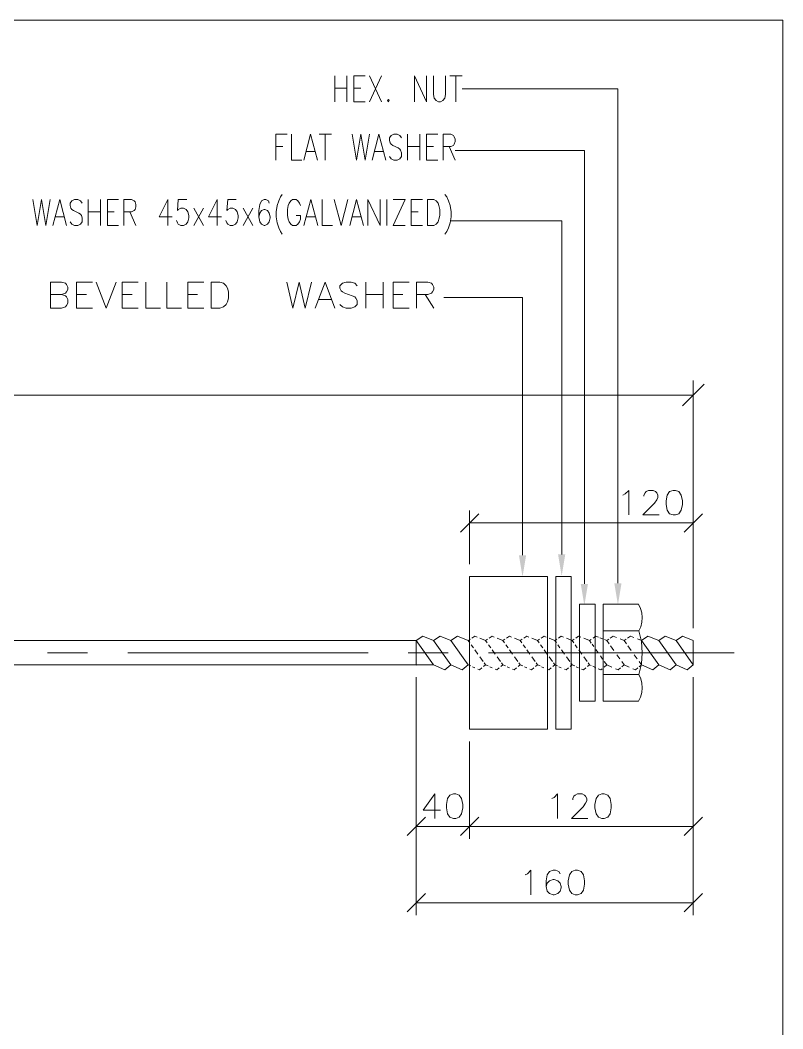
# Model space of a CAD drawing. Header units: millimetres. Extents: x 2 to 579, y 1 to 405.
# Drawn here: x 230.9 to 278.5, y 152.6 to 215.6 of the extents above; entities that cross this region are included whole.
import ezdxf

# ---------------------------------------------------------------- set-up
doc = ezdxf.new("R2010")
doc.units = ezdxf.units.MM
doc.linetypes.add('XKITLINE00', pattern=[0])
doc.layers.add('GraphicObject', color=6, linetype='Continuous', lineweight=0)
doc.layers.add('LinkedObject', color=7, linetype='Continuous', lineweight=0)

# ---------------------------------------------------------------- blocks, each defined once
blk = doc.blocks.new('*A3')
at = {"layer": 'GraphicObject', "color": 3, "linetype": 'XKITLINE00', "lineweight": 0}
for p, q in [((278.51, 215.557), (143.95, 215.557)), ((278.51, 76.605), (278.51, 215.557))]:
    blk.add_line(p, q, dxfattribs=at)
blk = doc.blocks.new('*A4')
at = {"layer": 'LinkedObject'}
for points in [[(262.497, 182.17), (262.272, 180.82), (262.047, 182.17)], [(264.939, 182.231), (264.714, 180.881), (264.489, 182.231)], [(266.354, 180.391), (266.129, 179.041), (265.904, 180.391)], [(268.447, 180.431), (268.222, 179.081), (267.997, 180.431)]]:
    blk.add_hatch(color=1, dxfattribs=at).paths.add_polyline_path(points, flags=17)
at = {"layer": 'LinkedObject', "color": 2, "linetype": 'XKITLINE00', "lineweight": 0}
for p, q in [((250.559, 212.083), (250.559, 210.463)), ((251.315, 212.083), (251.315, 210.463)), ((251.747, 210.463), (251.747, 212.083)), ((251.747, 212.083), (252.449, 212.083)), ((253.475, 212.083), (252.719, 210.463)), ((252.719, 212.083), (253.475, 210.463)), ((255.527, 210.463), (255.527, 212.083)), ((255.527, 212.083), (256.283, 210.463)), ((256.283, 210.463), (256.283, 212.083)), ((256.715, 212.083), (256.715, 210.926)), ((257.471, 210.926), (257.471, 212.083)), ((257.741, 212.083), (258.497, 212.083)), ((258.119, 212.083), (258.119, 210.463)), ((250.559, 211.312), (251.315, 211.312)), ((251.747, 211.312), (252.179, 211.312)), ((256.715, 210.926), (256.769, 210.695)), ((257.417, 210.695), (257.471, 210.926)), ((252.449, 210.463), (251.747, 210.463)), ((253.907, 210.617), (253.853, 210.54)), ((253.853, 210.54), (253.907, 210.463)), ((253.961, 210.54), (253.907, 210.617)), ((253.907, 210.463), (253.961, 210.54)), ((256.769, 210.695), (256.877, 210.54)), ((256.877, 210.54), (257.039, 210.463)), ((257.039, 210.463), (257.147, 210.463)), ((257.147, 210.463), (257.309, 210.54)), ((257.309, 210.54), (257.417, 210.695)), ((246.892, 206.822), (246.892, 208.442)), ((246.892, 208.442), (247.594, 208.442)), ((247.864, 208.442), (247.864, 206.822)), ((248.62, 206.822), (249.052, 208.442)), ((249.052, 208.442), (249.484, 206.822)), ((249.592, 208.442), (250.348, 208.442)), ((249.97, 208.442), (249.97, 206.822)), ((251.644, 208.442), (251.914, 206.822)), ((251.914, 206.822), (252.184, 208.442)), ((252.184, 208.442), (252.454, 206.822)), ((252.454, 206.822), (252.724, 208.442)), ((252.886, 206.822), (253.318, 208.442)), ((253.318, 208.442), (253.75, 206.822)), ((253.966, 208.21), (254.074, 208.365)), ((254.074, 208.365), (254.236, 208.442)), ((254.236, 208.442), (254.452, 208.442)), ((254.452, 208.442), (254.614, 208.365)), ((254.614, 208.365), (254.722, 208.21)), ((255.1, 208.442), (255.1, 206.822)), ((255.856, 208.442), (255.856, 206.822)), ((256.288, 206.822), (256.288, 208.442)), ((256.288, 208.442), (256.99, 208.442)), ((257.314, 206.822), (257.314, 208.442)), ((257.314, 208.442), (257.8, 208.442)), ((257.8, 208.442), (257.962, 208.365)), ((257.962, 208.365), (258.016, 208.287)), ((246.892, 207.67), (247.324, 207.67)), ((253.966, 208.056), (253.966, 208.21)), ((254.02, 207.902), (253.966, 208.056)), ((254.074, 207.825), (254.02, 207.902)), ((254.182, 207.747), (254.074, 207.825)), ((254.506, 207.593), (254.182, 207.747)), ((255.1, 207.67), (255.856, 207.67)), ((256.288, 207.67), (256.72, 207.67)), ((257.8, 207.67), (257.314, 207.67)), ((257.692, 207.67), (258.07, 206.822)), ((257.962, 207.747), (257.8, 207.67)), ((258.016, 207.825), (257.962, 207.747)), ((258.016, 208.287), (258.07, 208.133)), ((258.07, 207.979), (258.016, 207.825)), ((258.07, 208.133), (258.07, 207.979)), ((248.782, 207.362), (249.322, 207.362)), ((253.048, 207.362), (253.588, 207.362)), ((253.966, 207.053), (254.074, 206.899)), ((254.614, 207.516), (254.506, 207.593)), ((254.668, 207.439), (254.614, 207.516)), ((254.614, 206.899), (254.722, 207.053)), ((254.722, 207.285), (254.668, 207.439)), ((254.722, 207.053), (254.722, 207.285)), ((247.864, 206.822), (248.512, 206.822)), ((254.074, 206.899), (254.236, 206.822)), ((254.236, 206.822), (254.452, 206.822)), ((254.452, 206.822), (254.614, 206.899)), ((256.99, 206.822), (256.288, 206.822)), ((247.064, 204.295), (247.172, 204.526)), ((247.172, 204.526), (247.28, 204.68)), ((257.54, 204.526), (257.432, 204.68)), ((257.648, 204.295), (257.54, 204.526)), ((231.728, 204.372), (231.998, 202.752)), ((231.998, 202.752), (232.268, 204.372)), ((232.268, 204.372), (232.538, 202.752)), ((232.538, 202.752), (232.808, 204.372)), ((232.97, 202.752), (233.402, 204.372)), ((233.402, 204.372), (233.834, 202.752)), ((234.05, 204.14), (234.158, 204.295)), ((234.05, 203.986), (234.05, 204.14)), ((234.104, 203.832), (234.05, 203.986)), ((234.158, 204.295), (234.32, 204.372)), ((234.32, 204.372), (234.536, 204.372)), ((234.536, 204.372), (234.698, 204.295)), ((234.698, 204.295), (234.806, 204.14)), ((235.184, 204.372), (235.184, 202.752)), ((235.94, 204.372), (235.94, 202.752)), ((236.372, 202.752), (236.372, 204.372)), ((236.372, 204.372), (237.074, 204.372)), ((237.398, 202.752), (237.398, 204.372)), ((237.398, 204.372), (237.884, 204.372)), ((237.884, 204.372), (238.046, 204.295)), ((238.046, 204.295), (238.1, 204.218)), ((238.1, 204.218), (238.154, 204.063)), ((238.154, 203.909), (238.1, 203.755)), ((238.154, 204.063), (238.154, 203.909)), ((240.152, 204.372), (239.612, 203.292)), ((240.152, 202.752), (240.152, 204.372)), ((240.746, 203.678), (240.8, 204.372)), ((240.8, 204.372), (241.34, 204.372)), ((243.23, 204.372), (242.69, 203.292)), ((243.23, 202.752), (243.23, 204.372)), ((243.824, 203.678), (243.878, 204.372)), ((243.878, 204.372), (244.418, 204.372)), ((245.876, 204.063), (245.822, 203.678)), ((245.984, 204.295), (245.876, 204.063)), ((246.146, 204.372), (245.984, 204.295)), ((246.254, 204.372), (246.146, 204.372)), ((246.416, 204.295), (246.254, 204.372)), ((246.47, 204.14), (246.416, 204.295)), ((246.902, 203.6), (246.956, 203.986)), ((246.956, 203.986), (247.064, 204.295)), ((247.658, 203.986), (247.604, 203.755)), ((247.712, 204.14), (247.658, 203.986)), ((247.82, 204.295), (247.712, 204.14)), ((247.928, 204.372), (247.82, 204.295)), ((248.144, 204.372), (247.928, 204.372)), ((248.252, 204.295), (248.144, 204.372)), ((248.36, 204.14), (248.252, 204.295)), ((248.414, 203.986), (248.36, 204.14)), ((248.63, 202.752), (249.062, 204.372)), ((249.062, 204.372), (249.494, 202.752)), ((249.764, 204.372), (249.764, 202.752)), ((250.52, 204.372), (250.952, 202.752)), ((250.952, 202.752), (251.384, 204.372)), ((251.492, 202.752), (251.924, 204.372)), ((251.924, 204.372), (252.356, 202.752)), ((252.626, 202.752), (252.626, 204.372)), ((252.626, 204.372), (253.382, 202.752)), ((253.382, 202.752), (253.382, 204.372)), ((253.814, 204.372), (253.814, 202.752)), ((254.192, 204.372), (254.948, 204.372)), ((254.948, 204.372), (254.192, 202.752)), ((255.326, 202.752), (255.326, 204.372)), ((255.326, 204.372), (256.028, 204.372)), ((256.352, 202.752), (256.352, 204.372)), ((256.352, 204.372), (256.73, 204.372)), ((256.73, 204.372), (256.892, 204.295)), ((256.892, 204.295), (257, 204.14)), ((257, 204.14), (257.054, 203.986)), ((257.054, 203.986), (257.108, 203.755)), ((257.756, 203.986), (257.648, 204.295)), ((257.81, 203.6), (257.756, 203.986)), ((233.132, 203.292), (233.672, 203.292)), ((234.158, 203.755), (234.104, 203.832)), ((234.266, 203.678), (234.158, 203.755)), ((234.59, 203.523), (234.266, 203.678)), ((234.698, 203.446), (234.59, 203.523)), ((234.752, 203.369), (234.698, 203.446)), ((234.806, 203.215), (234.752, 203.369)), ((235.184, 203.6), (235.94, 203.6)), ((236.372, 203.6), (236.804, 203.6)), ((237.884, 203.6), (237.398, 203.6)), ((237.776, 203.6), (238.154, 202.752)), ((238.046, 203.678), (237.884, 203.6)), ((238.1, 203.755), (238.046, 203.678)), ((239.612, 203.292), (240.422, 203.292)), ((240.8, 203.755), (240.746, 203.678)), ((240.962, 203.832), (240.8, 203.755)), ((241.124, 203.832), (240.962, 203.832)), ((241.286, 203.755), (241.124, 203.832)), ((241.394, 203.6), (241.286, 203.755)), ((241.448, 203.369), (241.394, 203.6)), ((241.448, 203.215), (241.448, 203.369)), ((242.366, 203.832), (241.772, 202.752)), ((241.772, 203.832), (242.366, 202.752)), ((242.69, 203.292), (243.5, 203.292)), ((243.878, 203.755), (243.824, 203.678)), ((244.04, 203.832), (243.878, 203.755)), ((244.202, 203.832), (244.04, 203.832)), ((244.364, 203.755), (244.202, 203.832)), ((244.472, 203.6), (244.364, 203.755)), ((244.526, 203.369), (244.472, 203.6)), ((244.526, 203.215), (244.526, 203.369)), ((245.444, 203.832), (244.85, 202.752)), ((244.85, 203.832), (245.444, 202.752)), ((245.822, 203.678), (245.822, 203.292)), ((245.876, 203.523), (245.822, 203.292)), ((245.822, 203.292), (245.876, 202.983)), ((245.984, 203.678), (245.876, 203.523)), ((246.146, 203.755), (245.984, 203.678)), ((246.2, 203.755), (246.146, 203.755)), ((246.362, 203.678), (246.2, 203.755)), ((246.47, 203.523), (246.362, 203.678)), ((246.524, 203.292), (246.47, 203.523)), ((246.524, 203.215), (246.524, 203.292)), ((246.902, 203.292), (246.902, 203.6)), ((246.956, 202.906), (246.902, 203.292)), ((247.604, 203.755), (247.604, 203.369)), ((247.604, 203.369), (247.658, 203.138)), ((248.414, 203.369), (248.144, 203.369)), ((248.414, 203.138), (248.414, 203.369)), ((248.792, 203.292), (249.332, 203.292)), ((251.654, 203.292), (252.194, 203.292)), ((255.326, 203.6), (255.758, 203.6)), ((257.108, 203.369), (257.054, 203.138)), ((257.108, 203.755), (257.108, 203.369)), ((257.756, 202.906), (257.81, 203.292)), ((257.81, 203.292), (257.81, 203.6)), ((234.05, 202.983), (234.158, 202.829)), ((234.158, 202.829), (234.32, 202.752)), ((234.32, 202.752), (234.536, 202.752)), ((234.536, 202.752), (234.698, 202.829)), ((234.698, 202.829), (234.806, 202.983)), ((234.806, 202.983), (234.806, 203.215)), ((237.074, 202.752), (236.372, 202.752)), ((240.692, 203.06), (240.746, 202.906)), ((240.746, 202.906), (240.8, 202.829)), ((240.8, 202.829), (240.962, 202.752)), ((240.962, 202.752), (241.124, 202.752)), ((241.124, 202.752), (241.286, 202.829)), ((241.286, 202.829), (241.394, 202.983)), ((241.394, 202.983), (241.448, 203.215)), ((243.77, 203.06), (243.824, 202.906)), ((243.824, 202.906), (243.878, 202.829)), ((243.878, 202.829), (244.04, 202.752)), ((244.04, 202.752), (244.202, 202.752)), ((244.202, 202.752), (244.364, 202.829)), ((244.364, 202.829), (244.472, 202.983)), ((244.472, 202.983), (244.526, 203.215)), ((245.876, 202.983), (245.984, 202.829)), ((245.984, 202.829), (246.146, 202.752)), ((246.146, 202.752), (246.2, 202.752)), ((246.2, 202.752), (246.362, 202.829)), ((246.362, 202.829), (246.47, 202.983)), ((246.47, 202.983), (246.524, 203.215)), ((247.064, 202.598), (246.956, 202.906)), ((247.658, 203.138), (247.712, 202.983)), ((247.712, 202.983), (247.82, 202.829)), ((247.82, 202.829), (247.928, 202.752)), ((247.928, 202.752), (248.144, 202.752)), ((248.144, 202.752), (248.252, 202.829)), ((248.252, 202.829), (248.36, 202.983)), ((248.36, 202.983), (248.414, 203.138)), ((249.764, 202.752), (250.412, 202.752)), ((254.192, 202.752), (254.948, 202.752)), ((256.028, 202.752), (255.326, 202.752)), ((256.73, 202.752), (256.352, 202.752)), ((256.892, 202.829), (256.73, 202.752)), ((257, 202.983), (256.892, 202.829)), ((257.054, 203.138), (257, 202.983)), ((257.648, 202.598), (257.756, 202.906)), ((247.172, 202.366), (247.064, 202.598)), ((247.28, 202.212), (247.172, 202.366)), ((257.432, 202.212), (257.54, 202.366)), ((257.54, 202.366), (257.648, 202.598)), ((232.826, 197.597), (232.826, 199.217)), ((232.826, 199.217), (233.521, 199.217)), ((233.521, 199.217), (233.752, 199.139)), ((233.752, 199.139), (233.829, 199.062)), ((233.829, 199.062), (233.906, 198.908)), ((233.906, 198.908), (233.906, 198.754)), ((234.446, 197.597), (234.446, 199.217)), ((234.446, 199.217), (235.449, 199.217)), ((235.681, 199.217), (236.298, 197.597)), ((236.298, 197.597), (236.915, 199.217)), ((237.301, 197.597), (237.301, 199.217)), ((237.301, 199.217), (238.303, 199.217)), ((238.766, 199.217), (238.766, 197.597)), ((240.078, 199.217), (240.078, 197.597)), ((241.389, 197.597), (241.389, 199.217)), ((241.389, 199.217), (242.392, 199.217)), ((242.855, 197.597), (242.855, 199.217)), ((242.855, 199.217), (243.395, 199.217)), ((243.395, 199.217), (243.626, 199.139)), ((243.626, 199.139), (243.781, 198.985)), ((243.781, 198.985), (243.858, 198.831)), ((247.561, 199.217), (247.946, 197.597)), ((247.946, 197.597), (248.332, 199.217)), ((248.332, 199.217), (248.718, 197.597)), ((248.718, 197.597), (249.103, 199.217)), ((249.335, 197.597), (249.952, 199.217)), ((249.952, 199.217), (250.569, 197.597)), ((250.878, 198.985), (251.032, 199.139)), ((250.878, 198.831), (250.878, 198.985)), ((251.032, 199.139), (251.263, 199.217)), ((251.263, 199.217), (251.572, 199.217)), ((251.572, 199.217), (251.803, 199.139)), ((251.803, 199.139), (251.958, 198.985)), ((252.498, 199.217), (252.498, 197.597)), ((253.578, 199.217), (253.578, 197.597)), ((254.195, 197.597), (254.195, 199.217)), ((254.195, 199.217), (255.198, 199.217)), ((255.661, 197.597), (255.661, 199.217)), ((255.661, 199.217), (256.355, 199.217)), ((256.355, 199.217), (256.586, 199.139)), ((256.586, 199.139), (256.663, 199.062)), ((256.663, 199.062), (256.741, 198.908)), ((256.741, 198.908), (256.741, 198.754)), ((233.521, 198.445), (232.826, 198.445)), ((232.826, 198.445), (233.521, 198.445)), ((233.752, 198.522), (233.521, 198.445)), ((233.521, 198.445), (233.752, 198.368)), ((233.829, 198.599), (233.752, 198.522)), ((233.752, 198.368), (233.829, 198.291)), ((233.906, 198.754), (233.829, 198.599)), ((233.829, 198.291), (233.906, 198.137)), ((234.446, 198.445), (235.063, 198.445)), ((237.301, 198.445), (237.918, 198.445)), ((241.389, 198.445), (242.006, 198.445)), ((243.858, 198.831), (243.935, 198.599)), ((243.935, 198.599), (243.935, 198.214)), ((250.955, 198.677), (250.878, 198.831)), ((251.032, 198.599), (250.955, 198.677)), ((251.186, 198.522), (251.032, 198.599)), ((251.649, 198.368), (251.186, 198.522)), ((251.803, 198.291), (251.649, 198.368)), ((251.881, 198.214), (251.803, 198.291)), ((252.498, 198.445), (253.578, 198.445)), ((254.195, 198.445), (254.812, 198.445)), ((256.355, 198.445), (255.661, 198.445)), ((256.201, 198.445), (256.741, 197.597)), ((256.586, 198.522), (256.355, 198.445)), ((256.663, 198.599), (256.586, 198.522)), ((256.741, 198.754), (256.663, 198.599)), ((233.521, 197.597), (232.826, 197.597)), ((233.752, 197.674), (233.521, 197.597)), ((233.829, 197.751), (233.752, 197.674)), ((233.906, 197.905), (233.829, 197.751)), ((233.906, 198.137), (233.906, 197.905)), ((235.449, 197.597), (234.446, 197.597)), ((238.303, 197.597), (237.301, 197.597)), ((238.766, 197.597), (239.692, 197.597)), ((240.078, 197.597), (241.003, 197.597)), ((242.392, 197.597), (241.389, 197.597)), ((243.395, 197.597), (242.855, 197.597)), ((243.626, 197.674), (243.395, 197.597)), ((243.781, 197.828), (243.626, 197.674)), ((243.858, 197.982), (243.781, 197.828)), ((243.935, 198.214), (243.858, 197.982)), ((249.566, 198.137), (250.338, 198.137)), ((250.878, 197.828), (251.032, 197.674)), ((251.032, 197.674), (251.263, 197.597)), ((251.263, 197.597), (251.572, 197.597)), ((251.572, 197.597), (251.803, 197.674)), ((251.803, 197.674), (251.958, 197.828)), ((251.958, 198.059), (251.881, 198.214)), ((251.958, 197.828), (251.958, 198.059)), ((255.198, 197.597), (254.195, 197.597))]:
    blk.add_line(p, q, dxfattribs=at)
at = {"layer": 'LinkedObject', "color": 1, "linetype": 'XKITLINE00', "lineweight": 0}
for p, q in [((268.222, 211.273), (258.501, 211.273)), ((268.222, 180.431), (268.222, 211.273)), ((266.129, 207.424), (258.074, 207.424)), ((266.129, 180.391), (266.129, 207.424)), ((264.714, 203.041), (257.814, 203.041)), ((264.714, 182.231), (264.714, 203.041)), ((262.272, 198.253), (257.366, 198.253)), ((262.272, 182.17), (262.272, 198.253)), ((272.251, 191.494), (273.601, 192.844)), ((272.926, 177.752), (272.926, 193.069)), ((272.926, 192.169), (150.451, 192.169)), ((259.546, 184.768), (258.399, 183.62)), ((258.972, 181.624), (258.972, 184.959)), ((272.352, 183.62), (273.5, 184.768)), ((272.926, 177.617), (272.926, 184.959)), ((258.972, 184.194), (272.926, 184.194)), ((255.646, 174.572), (255.646, 159.727)), ((255.646, 174.529), (255.646, 164.49)), ((272.926, 174.572), (272.926, 159.727)), ((272.926, 173.492), (272.926, 164.49)), ((258.972, 170.565), (258.972, 164.49)), ((258.972, 169.433), (258.972, 164.49)), ((256.22, 165.829), (255.072, 164.682)), ((258.399, 164.682), (259.546, 165.829)), ((259.546, 165.829), (258.399, 164.682)), ((272.352, 164.682), (273.5, 165.829)), ((255.646, 165.255), (258.972, 165.255)), ((258.972, 165.255), (272.926, 165.255)), ((256.22, 161.066), (255.072, 159.918)), ((272.926, 160.492), (255.646, 160.492)), ((272.352, 159.918), (273.5, 161.066))]:
    blk.add_line(p, q, dxfattribs=at)
at = {"layer": 'LinkedObject', "color": 7, "linetype": 'XKITLINE00', "lineweight": 0}
for p, q in [((268.529, 185.93), (268.675, 186.003)), ((268.675, 186.003), (268.894, 186.221)), ((268.894, 186.221), (268.894, 184.691)), ((269.841, 185.93), (269.914, 186.075)), ((269.841, 185.857), (269.841, 185.93)), ((269.914, 186.075), (269.987, 186.148)), ((269.987, 186.148), (270.132, 186.221)), ((270.132, 186.221), (270.424, 186.221)), ((270.424, 186.221), (270.569, 186.148)), ((270.642, 185.638), (270.497, 185.42)), ((270.569, 186.148), (270.642, 186.075)), ((270.642, 186.075), (270.715, 185.93)), ((270.715, 185.784), (270.642, 185.638)), ((270.715, 185.93), (270.715, 185.784)), ((271.298, 185.93), (271.225, 185.565)), ((271.444, 186.148), (271.298, 185.93)), ((271.662, 186.221), (271.444, 186.148)), ((271.808, 186.221), (271.662, 186.221)), ((272.027, 186.148), (271.808, 186.221)), ((272.172, 185.93), (272.027, 186.148)), ((272.245, 185.565), (272.172, 185.93)), ((270.497, 185.42), (269.768, 184.691)), ((271.225, 185.565), (271.225, 185.347)), ((271.225, 185.347), (271.298, 184.983)), ((272.172, 184.983), (272.245, 185.347)), ((272.245, 185.347), (272.245, 185.565)), ((269.768, 184.691), (270.788, 184.691)), ((271.298, 184.983), (271.444, 184.764)), ((271.444, 184.764), (271.662, 184.691)), ((271.662, 184.691), (271.808, 184.691)), ((271.808, 184.691), (272.027, 184.764)), ((272.027, 184.764), (272.172, 184.983)), ((272.926, 184.194), (272.926, 184.194)), ((258.972, 180.859), (258.972, 180.859)), ((167.731, 176.852), (255.646, 176.852)), ((256.052, 177.121), (255.646, 176.852)), ((256.052, 177.121), (255.646, 176.852)), ((256.726, 175.337), (255.646, 176.852)), ((255.646, 176.852), (255.646, 175.337)), ((256.726, 175.337), (255.646, 176.852)), ((256.726, 176.852), (256.052, 177.121)), ((256.726, 176.852), (256.052, 177.121)), ((257.132, 177.121), (256.726, 176.852)), ((257.132, 177.121), (256.726, 176.852)), ((257.806, 175.337), (256.726, 176.852)), ((257.806, 175.337), (256.726, 176.852)), ((257.806, 176.852), (257.132, 177.121)), ((257.806, 176.852), (257.132, 177.121)), ((258.212, 177.121), (257.806, 176.852)), ((258.886, 175.337), (257.806, 176.852)), ((258.886, 176.852), (258.212, 177.121)), ((259.016, 176.938), (258.886, 176.852)), ((258.986, 176.711), (258.886, 176.852)), ((259.292, 177.121), (259.112, 177.001)), ((259.433, 177.064), (259.292, 177.121)), ((259.966, 176.852), (259.616, 176.992)), ((260.096, 176.938), (259.966, 176.852)), ((260.066, 176.711), (259.966, 176.852)), ((260.372, 177.121), (260.192, 177.001)), ((260.513, 177.064), (260.372, 177.121)), ((261.046, 176.852), (260.696, 176.992)), ((261.176, 176.938), (261.046, 176.852)), ((261.146, 176.711), (261.046, 176.852)), ((261.452, 177.121), (261.272, 177.001)), ((261.593, 177.064), (261.452, 177.121)), ((262.126, 176.852), (261.776, 176.992)), ((262.256, 176.938), (262.126, 176.852)), ((262.226, 176.711), (262.126, 176.852)), ((262.532, 177.121), (262.352, 177.001)), ((262.673, 177.064), (262.532, 177.121)), ((263.206, 176.852), (262.856, 176.992)), ((263.336, 176.938), (263.206, 176.852)), ((263.306, 176.711), (263.206, 176.852)), ((263.612, 177.121), (263.432, 177.001)), ((263.753, 177.064), (263.612, 177.121)), ((264.286, 176.852), (263.936, 176.992)), ((264.416, 176.938), (264.286, 176.852)), ((264.386, 176.711), (264.286, 176.852)), ((264.692, 177.121), (264.512, 177.001)), ((264.833, 177.064), (264.692, 177.121)), ((265.366, 176.852), (265.016, 176.992)), ((265.496, 176.938), (265.366, 176.852)), ((265.466, 176.711), (265.366, 176.852)), ((265.772, 177.121), (265.592, 177.001)), ((265.913, 177.064), (265.772, 177.121)), ((266.446, 176.852), (266.096, 176.992)), ((266.56, 176.927), (266.446, 176.852)), ((266.561, 176.691), (266.446, 176.852)), ((266.852, 177.121), (266.669, 176.999)), ((267.015, 177.056), (266.852, 177.121)), ((267.256, 176.959), (267.085, 177.028)), ((267.526, 176.852), (267.38, 176.91)), ((267.664, 176.943), (267.526, 176.852)), ((267.673, 176.646), (267.526, 176.852)), ((267.932, 177.121), (267.749, 176.999)), ((268.125, 177.044), (267.932, 177.121)), ((268.606, 176.852), (268.357, 176.951)), ((268.744, 176.943), (268.606, 176.852)), ((268.753, 176.646), (268.606, 176.852)), ((269.012, 177.121), (268.829, 176.999)), ((269.205, 177.044), (269.012, 177.121)), ((269.686, 176.852), (269.437, 176.951)), ((270.092, 177.121), (269.686, 176.852)), ((270.766, 175.337), (269.686, 176.852)), ((270.766, 176.852), (270.092, 177.121)), ((271.172, 177.121), (270.766, 176.852)), ((271.846, 175.337), (270.766, 176.852)), ((271.846, 176.852), (271.172, 177.121)), ((272.252, 177.121), (271.846, 176.852)), ((272.926, 175.337), (271.846, 176.852)), ((272.926, 176.852), (272.252, 177.121)), ((272.926, 176.852), (272.926, 176.852)), ((272.926, 176.852), (272.926, 176.852)), ((272.926, 176.852), (272.926, 175.337)), ((259.209, 176.399), (259.073, 176.589)), ((259.485, 176.011), (259.3, 176.272)), ((260.289, 176.399), (260.153, 176.589)), ((260.565, 176.011), (260.38, 176.272)), ((261.369, 176.399), (261.233, 176.589)), ((261.645, 176.011), (261.46, 176.272)), ((262.449, 176.399), (262.313, 176.589)), ((262.725, 176.011), (262.54, 176.272)), ((263.529, 176.399), (263.393, 176.589)), ((263.805, 176.011), (263.62, 176.272)), ((264.609, 176.399), (264.473, 176.589)), ((264.885, 176.011), (264.7, 176.272)), ((265.689, 176.399), (265.553, 176.589)), ((265.965, 176.011), (265.78, 176.272)), ((266.715, 176.474), (266.61, 176.622)), ((266.986, 176.095), (266.839, 176.301)), ((267.963, 176.239), (267.762, 176.52)), ((269.043, 176.239), (268.842, 176.52)), ((259.82, 175.542), (259.615, 175.829)), ((260.9, 175.542), (260.695, 175.829)), ((261.98, 175.542), (261.775, 175.829)), ((263.06, 175.542), (262.855, 175.829)), ((264.14, 175.542), (263.935, 175.829)), ((265.22, 175.542), (265.015, 175.829)), ((266.3, 175.542), (266.095, 175.829)), ((267.268, 175.699), (267.128, 175.895)), ((268.343, 175.706), (268.156, 175.968)), ((269.423, 175.706), (269.236, 175.968)), ((255.646, 175.337), (166.651, 175.337)), ((255.646, 175.337), (255.646, 175.337)), ((255.646, 175.337), (256.726, 175.337)), ((255.646, 175.294), (255.646, 175.294)), ((256.726, 175.337), (257.432, 175.022)), ((256.726, 175.337), (257.432, 175.022)), ((257.432, 175.022), (257.806, 175.337)), ((257.432, 175.022), (257.806, 175.337)), ((257.806, 175.337), (258.512, 175.022)), ((258.512, 175.022), (258.886, 175.337)), ((258.886, 175.337), (258.8, 175.457)), ((258.886, 175.337), (259.045, 175.266)), ((259.145, 175.222), (259.291, 175.156)), ((259.481, 175.072), (259.592, 175.022)), ((259.592, 175.022), (259.736, 175.144)), ((259.846, 175.237), (259.966, 175.337)), ((259.966, 175.337), (259.88, 175.457)), ((259.966, 175.337), (260.125, 175.266)), ((260.225, 175.222), (260.371, 175.156)), ((260.561, 175.072), (260.672, 175.022)), ((260.672, 175.022), (260.816, 175.144)), ((260.926, 175.237), (261.046, 175.337)), ((261.046, 175.337), (260.96, 175.457)), ((261.046, 175.337), (261.205, 175.266)), ((261.305, 175.222), (261.451, 175.156)), ((261.641, 175.072), (261.752, 175.022)), ((261.752, 175.022), (261.896, 175.144)), ((262.006, 175.237), (262.126, 175.337)), ((262.126, 175.337), (262.04, 175.457)), ((262.126, 175.337), (262.285, 175.266)), ((262.385, 175.222), (262.531, 175.156)), ((262.721, 175.072), (262.832, 175.022)), ((262.832, 175.022), (262.976, 175.144)), ((263.086, 175.237), (263.206, 175.337)), ((263.206, 175.337), (263.12, 175.457)), ((263.206, 175.337), (263.365, 175.266)), ((263.465, 175.222), (263.611, 175.156)), ((263.801, 175.072), (263.912, 175.022)), ((263.912, 175.022), (264.056, 175.144)), ((264.166, 175.237), (264.286, 175.337)), ((264.286, 175.337), (264.2, 175.457)), ((264.286, 175.337), (264.445, 175.266)), ((264.545, 175.222), (264.691, 175.156)), ((264.881, 175.072), (264.992, 175.022)), ((264.992, 175.022), (265.136, 175.144)), ((265.246, 175.237), (265.366, 175.337)), ((265.366, 175.337), (265.28, 175.457)), ((265.366, 175.337), (265.525, 175.266)), ((265.625, 175.222), (265.771, 175.156)), ((265.961, 175.072), (266.072, 175.022)), ((266.072, 175.022), (266.216, 175.144)), ((266.326, 175.237), (266.446, 175.337)), ((266.446, 175.337), (266.36, 175.457)), ((266.446, 175.337), (266.561, 175.286)), ((266.653, 175.245), (266.841, 175.161)), ((266.993, 175.093), (267.152, 175.022)), ((267.152, 175.022), (267.24, 175.097)), ((267.363, 175.2), (267.526, 175.337)), ((267.526, 175.337), (267.375, 175.55)), ((267.526, 175.337), (267.846, 175.194)), ((268.064, 175.097), (268.232, 175.022)), ((268.232, 175.022), (268.378, 175.145)), ((268.606, 175.337), (268.461, 175.541)), ((268.463, 175.217), (268.606, 175.337)), ((268.606, 175.337), (268.926, 175.194)), ((269.144, 175.097), (269.312, 175.022)), ((269.312, 175.022), (269.458, 175.145)), ((269.686, 175.337), (269.541, 175.541)), ((269.543, 175.217), (269.686, 175.337)), ((269.686, 175.337), (270.392, 175.022)), ((270.392, 175.022), (270.766, 175.337)), ((270.766, 175.337), (271.472, 175.022)), ((271.472, 175.022), (271.846, 175.337)), ((271.846, 175.337), (272.552, 175.022)), ((272.552, 175.022), (272.926, 175.337)), ((272.926, 175.337), (272.926, 175.337)), ((272.926, 174.257), (272.926, 174.257)), ((258.972, 171.33), (258.972, 171.33)), ((258.972, 170.198), (258.972, 170.198)), ((256.799, 167.283), (256.071, 166.263)), ((256.799, 165.753), (256.799, 167.283)), ((257.601, 166.991), (257.528, 166.627)), ((257.746, 167.21), (257.601, 166.991)), ((257.965, 167.283), (257.746, 167.21)), ((258.111, 167.283), (257.965, 167.283)), ((258.329, 167.21), (258.111, 167.283)), ((258.475, 166.991), (258.329, 167.21)), ((258.548, 166.627), (258.475, 166.991)), ((264.091, 166.991), (264.237, 167.064)), ((264.237, 167.064), (264.456, 167.283)), ((264.456, 167.283), (264.456, 165.753)), ((265.403, 166.991), (265.476, 167.137)), ((265.403, 166.918), (265.403, 166.991)), ((265.476, 167.137), (265.548, 167.21)), ((265.548, 167.21), (265.694, 167.283)), ((265.694, 167.283), (265.986, 167.283)), ((265.986, 167.283), (266.131, 167.21)), ((266.131, 167.21), (266.204, 167.137)), ((266.204, 167.137), (266.277, 166.991)), ((266.277, 166.845), (266.204, 166.7)), ((266.277, 166.991), (266.277, 166.845)), ((266.86, 166.991), (266.787, 166.627)), ((267.006, 167.21), (266.86, 166.991)), ((267.224, 167.283), (267.006, 167.21)), ((267.37, 167.283), (267.224, 167.283)), ((267.588, 167.21), (267.37, 167.283)), ((267.734, 166.991), (267.588, 167.21)), ((267.807, 166.627), (267.734, 166.991)), ((256.071, 166.263), (257.163, 166.263)), ((257.528, 166.627), (257.528, 166.408)), ((257.528, 166.408), (257.601, 166.044)), ((258.475, 166.044), (258.548, 166.408)), ((258.548, 166.408), (258.548, 166.627)), ((266.058, 166.481), (265.33, 165.753)), ((266.204, 166.7), (266.058, 166.481)), ((266.787, 166.627), (266.787, 166.408)), ((266.787, 166.408), (266.86, 166.044)), ((267.734, 166.044), (267.807, 166.408)), ((267.807, 166.408), (267.807, 166.627)), ((257.601, 166.044), (257.746, 165.825)), ((257.746, 165.825), (257.965, 165.753)), ((257.965, 165.753), (258.111, 165.753)), ((258.111, 165.753), (258.329, 165.825)), ((258.329, 165.825), (258.475, 166.044)), ((265.33, 165.753), (266.35, 165.753)), ((266.86, 166.044), (267.006, 165.825)), ((267.006, 165.825), (267.224, 165.753)), ((267.224, 165.753), (267.37, 165.753)), ((267.37, 165.753), (267.588, 165.825)), ((267.588, 165.825), (267.734, 166.044)), ((258.972, 165.255), (258.972, 165.255)), ((272.926, 165.255), (272.926, 165.255)), ((262.574, 162.301), (262.792, 162.519)), ((262.792, 162.519), (262.792, 160.989)), ((263.958, 162.447), (263.812, 162.228)), ((264.177, 162.519), (263.958, 162.447)), ((264.322, 162.519), (264.177, 162.519)), ((264.541, 162.447), (264.322, 162.519)), ((264.614, 162.301), (264.541, 162.447)), ((265.342, 162.447), (265.197, 162.228)), ((265.561, 162.519), (265.342, 162.447)), ((265.707, 162.519), (265.561, 162.519)), ((265.925, 162.447), (265.707, 162.519)), ((266.071, 162.228), (265.925, 162.447)), ((262.428, 162.228), (262.574, 162.301)), ((263.812, 162.228), (263.74, 161.864)), ((263.74, 161.864), (263.74, 161.499)), ((263.958, 161.864), (263.812, 161.718)), ((264.177, 161.937), (263.958, 161.864)), ((264.25, 161.937), (264.177, 161.937)), ((264.468, 161.864), (264.25, 161.937)), ((264.614, 161.718), (264.468, 161.864)), ((265.197, 162.228), (265.124, 161.864)), ((265.124, 161.864), (265.124, 161.645)), ((266.144, 161.864), (266.071, 162.228)), ((266.144, 161.645), (266.144, 161.864)), ((263.812, 161.718), (263.74, 161.499)), ((263.74, 161.499), (263.812, 161.208)), ((263.812, 161.208), (263.958, 161.062)), ((264.468, 161.062), (264.614, 161.208)), ((264.687, 161.499), (264.614, 161.718)), ((264.614, 161.208), (264.687, 161.427)), ((264.687, 161.427), (264.687, 161.499)), ((265.124, 161.645), (265.197, 161.281)), ((265.197, 161.281), (265.342, 161.062)), ((265.925, 161.062), (266.071, 161.281)), ((266.071, 161.281), (266.144, 161.645)), ((255.646, 160.492), (255.646, 160.492)), ((263.958, 161.062), (264.177, 160.989)), ((264.177, 160.989), (264.25, 160.989)), ((264.25, 160.989), (264.468, 161.062)), ((265.342, 161.062), (265.561, 160.989)), ((265.561, 160.989), (265.707, 160.989)), ((265.707, 160.989), (265.925, 161.062))]:
    blk.add_line(p, q, dxfattribs=at)
at = {"layer": 'LinkedObject', "color": 6, "linetype": 'XKITLINE00', "lineweight": 0}
for p, q in [((258.972, 171.33), (258.972, 180.859)), ((263.839, 180.859), (258.972, 180.859)), ((263.839, 171.33), (263.839, 180.859)), ((264.357, 171.33), (264.357, 180.859)), ((265.316, 180.859), (264.357, 180.859)), ((265.316, 171.33), (265.316, 180.859)), ((265.834, 173.07), (265.834, 179.119)), ((266.793, 179.119), (265.834, 179.119)), ((266.793, 173.07), (266.793, 179.119)), ((267.311, 179.119), (267.311, 176.095)), ((267.311, 179.119), (269.504, 179.119)), ((269.634, 178.859), (269.504, 179.119)), ((269.715, 178.58), (269.634, 178.859)), ((269.745, 178.29), (269.715, 178.58)), ((269.721, 178), (269.745, 178.29)), ((269.521, 177.457), (267.311, 177.457)), ((269.521, 177.457), (269.646, 177.719)), ((269.688, 176.785), (269.521, 177.457)), ((269.646, 177.719), (269.721, 178)), ((269.744, 176.095), (269.688, 176.785)), ((232.64, 176.095), (235.14, 176.095)), ((237.64, 176.095), (252.64, 176.095)), ((255.14, 176.095), (257.64, 176.095)), ((260.14, 176.095), (275.466, 176.095)), ((267.311, 173.07), (267.311, 176.095)), ((269.688, 175.404), (269.744, 176.095)), ((269.521, 174.732), (269.688, 175.404)), ((269.521, 174.732), (267.311, 174.732)), ((269.646, 174.47), (269.521, 174.732)), ((269.721, 174.189), (269.646, 174.47)), ((269.715, 173.609), (269.745, 173.899)), ((269.745, 173.899), (269.721, 174.189)), ((266.793, 173.07), (265.834, 173.07)), ((267.311, 173.07), (269.504, 173.07)), ((269.504, 173.07), (269.634, 173.33)), ((269.634, 173.33), (269.715, 173.609)), ((263.839, 171.33), (258.972, 171.33)), ((265.316, 171.33), (264.357, 171.33))]:
    blk.add_line(p, q, dxfattribs=at)

msp = doc.modelspace()

# ---------------------------------------------------------------- block references
at = {"lineweight": 0}
for name in ['*A3', '*A4']:
    msp.add_blockref(name, (0, 0), dxfattribs=at)

doc.saveas('drawing.dxf')
